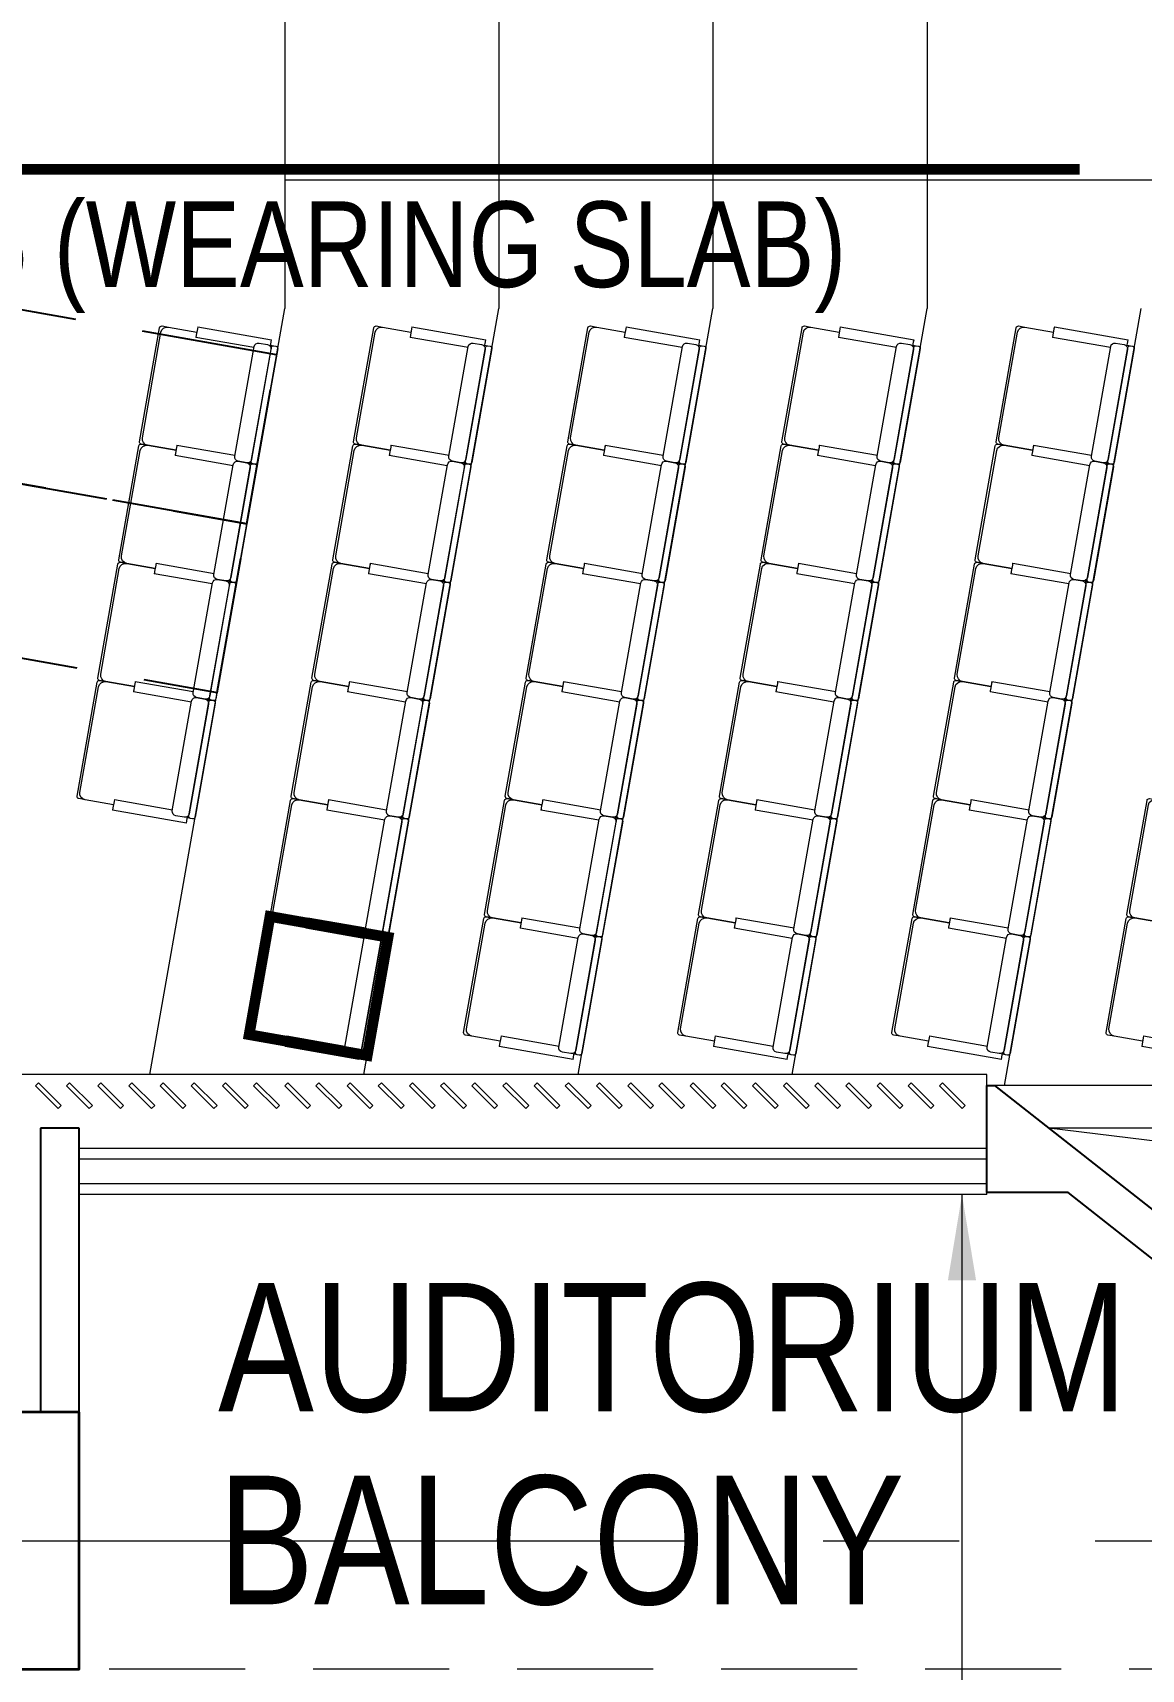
# Model space of a CAD drawing. Header units: millimetres. Extents: x 833576263 to 1668046980, y 817519639 to 1636103653.
# Drawn here: x 834005273 to 834010450, y 818059327 to 818066964 of the extents above; entities that cross this region are included whole.
import ezdxf
from ezdxf.enums import TextEntityAlignment as Align

# ---------------------------------------------------------------- set-up
doc = ezdxf.new("R2010")
doc.units = ezdxf.units.MM
doc.header["$LTSCALE"] = 100
doc.header["$MEASUREMENT"] = 0
for name, pattern in [('C_DWG1002P00L0LGGBP$0$HIDDEN2', [4.7625, 3.175, -1.5875]), ('R_LINE_SEC$0$CENTER', [50.8, 31.75, -6.35, 6.35, -6.35]), ('R_P_Grid$0$CENTER', [50.8, 31.75, -6.35, 6.35, -6.35]), ('R_P_LG$0$HIDDEN', [9.525, 6.35, -3.175])]:
    doc.linetypes.add(name, pattern=pattern)
doc.layers.get('Defpoints').update_dxf_attribs({"color": 170})
doc.layers.add('C_DWG1002P00L0LGGBP$0$C_UNDERLINE OR FSI', color=7, linetype='Continuous', true_color=0xf56e7d)
doc.layers.add('R_LINE_SEC$0$M-REFE', color=3, linetype='Continuous')
doc.layers.add('X-REF', color=7, linetype='Continuous')
for name, color, linetype, lineweight in [('R_P_Grid$0$RDA0251', 1, 'R_P_Grid$0$CENTER', 18), ('R_P_LG$0$RDA0321', 7, 'Continuous', 18), ('R_P_LG$0$RDA04011', 4, 'Continuous', 25), ('R_P_LG$0$RDA04031', 3, 'Continuous', 25), ('R_P_LG$0$RDA0624', 7, 'Continuous', 13), ('R_P_LG$0$RDA2141', 6, 'Continuous', 13), ('R_P_LG$0$RDA2202', 3, 'Continuous', 25), ('R_P_LG$0$RDA2301', 7, 'Continuous', 18), ('R_P_LG$0$RDA2302', 7, 'R_P_LG$0$HIDDEN', 18), ('R_P_LG$0$RDA2804S', 2, 'Continuous', 35), ('R_P_LG$0$RDA3351', 7, 'Continuous', 18), ('R_P_LG$0$RDA7202', 1, 'Continuous', 13)]:
    doc.layers.add(name, color=color, linetype=linetype, lineweight=lineweight)
doc.styles.add('R_P_LG$0$Arial', font='arial.ttf', dxfattribs={"width": 0.8})
doc.styles.add('R_P_LG$0$romans', font='arial.ttf', dxfattribs={"width": 0.8})
doc.dimstyles.new('R_P_LG$0$M_200LA', dxfattribs={"dimscale": 200, "dimtxt": 2.5, "dimasz": 2, "dimexe": 0.8, "dimexo": 0, "dimgap": 0.75, "dimtad": 1, "dimdec": 0, "dimrnd": 1, "dimzin": 12, "dimdsep": 46, "dimtxsty": 'R_P_LG$0$romans', "dimcen": 2, "dimdle": 1, "dimclrd": 7, "dimclre": 7, "dimclrt": 4, "dimaunit": 1, "dimadec": 3, "dimazin": 0, "dimtfac": 1, "dimtdec": 0, "dimtix": 1, "dimtmove": 2, "dimatfit": 3, "dimfxl": 1, "dimtolj": 1, "dimlwd": 18, "dimlwe": 18, "dimarcsym": 0})

# ---------------------------------------------------------------- blocks, each defined once
blk = doc.blocks.new('R_P_Grid')
at = {"layer": 'R_P_Grid$0$RDA0251'}
blk.add_line((833964515, 818059926.7), (834072885.2, 818059926.7), dxfattribs=at)
blk = doc.blocks.new('R_P_LG$0$P46A_FUNI_Lecture_seat - P46A_FUNI_Lecture_seat-V97-LG_F _5_000 Mpd_')
at = {"layer": 'R_P_LG$0$RDA7202'}
for p, q in [((-280, 270), (-280, 240)), ((-280, 240), (-280, 105)), ((270, 280), (-270, 280)), ((250, 270), (-250, 270)), ((280, 240), (280, 270)), ((280, 105), (280, 240)), ((-305, 105), (-305, -170)), ((-305, 105), (-303.7, 105)), ((-303.7, 105), (-302.1, 105)), ((-302.1, 105), (-300, 105)), ((-300, 105), (-295, 105)), ((-295, 105), (-265, 105)), ((-265, 105), (-262.4, 105)), ((-262.4, 105), (-260, 105)), ((-260, 105), (-257.9, 105)), ((-257.9, 105), (-255, 105)), ((-255, -170), (-255, 105)), ((255, 105), (255, -170)), ((255, 105), (257.9, 105)), ((257.9, 105), (260, 105)), ((260, 105), (262.4, 105)), ((262.4, 105), (265, 105)), ((265, 105), (295, 105)), ((295, 105), (297.6, 105)), ((297.6, 105), (300, 105)), ((300, 105), (302.1, 105)), ((302.1, 105), (303.7, 105)), ((303.7, 105), (305, 105)), ((305, -170), (305, 105)), ((-280, -190), (-280, -230)), ((260, -170), (-260, -170)), ((280, -230), (280, -190)), ((-273, -245), (-287, -245)), ((-280, -245), (-280, -260)), ((-280, -260), (-280, -270)), ((270, -250), (-270, -250)), ((-270, -280), (270, -280)), ((-260, -250), (260, -250)), ((287, -245), (273, -245)), ((280, -260), (280, -245)), ((280, -270), (280, -260))]:
    blk.add_line(p, q, dxfattribs=at)
for centre, start, end in [((-270, 270), 90, 180), ((270, 270), 0, 90), ((-270, -260), 90, 180), ((-270, -270), 180, 270), ((-270, -270), 180.00001, 270), ((270, -260), 0, 90), ((270, -270), 270, 0), ((270, -270), 285, 0)]:
    blk.add_arc(centre, 10, start, end, dxfattribs=at)
for centre, major_axis, start_param, end_param in [((-250, 240), (0, 30), 0, 1.570796), ((250, 240), (0, 30), 4.712389, 6.283185), ((-260, -190), (0, 20), 0, 1.570796), ((260, -190), (0, 20), 4.712389, 6.283185), ((-260, -230), (0, 20), 1.570796, 3.141593), ((-250, -240), (-2.5, 29.9), 1.655089, 1.953651), ((260, -230), (0, 20), 3.141593, 4.712389), ((250, -240), (6.6, 29.3), 4.490018, 4.766174)]:
    blk.add_ellipse(centre, major_axis=major_axis, ratio=1, start_param=start_param, end_param=end_param, dxfattribs=at)
blk = doc.blocks.new('R_P_LG$0$P46A_FUNI_Lecture_seat - P46A_FUNI_Lecture_seat-V98-LG_F _5_000 Mpd_')
at = {"layer": 'R_P_LG$0$RDA7202'}
for p, q in [((-280, 270), (-280, 240)), ((-280, 240), (-280, 105)), ((270, 280), (-270, 280)), ((250, 270), (-250, 270)), ((280, 240), (280, 270)), ((280, 105), (280, 240)), ((-305, 105), (-305, -170)), ((-305, 105), (-303.7, 105)), ((-303.7, 105), (-302.1, 105)), ((-302.1, 105), (-300, 105)), ((-300, 105), (-295, 105)), ((-295, 105), (-265, 105)), ((-265, 105), (-262.4, 105)), ((-262.4, 105), (-260, 105)), ((-260, 105), (-257.9, 105)), ((-257.9, 105), (-255, 105)), ((-255, -170), (-255, 105)), ((255, 105), (255, -170)), ((255, 105), (265, 105)), ((265, 105), (295, 105)), ((295, 105), (305, 105)), ((305, -245), (305, 105)), ((-280, -190), (-280, -230)), ((260, -170), (-260, -170)), ((280, -230), (280, -190)), ((-273, -245), (-287, -245)), ((-280, -245), (-280, -260)), ((-280, -260), (-280, -270)), ((270, -250), (-270, -250)), ((-270, -280), (270, -280)), ((-260, -250), (260, -250)), ((295, -245), (273, -245)), ((280, -260), (280, -245)), ((280, -270), (280, -260)), ((305, -245), (295, -245))]:
    blk.add_line(p, q, dxfattribs=at)
for centre, start, end in [((-270, 270), 90, 180), ((270, 270), 0, 90), ((-270, -260), 90, 180), ((-270, -270), 180, 270), ((-270, -270), 180.00001, 270), ((270, -260), 0, 90), ((270, -270), 270, 0), ((270, -270), 285, 0)]:
    blk.add_arc(centre, 10, start, end, dxfattribs=at)
for centre, major_axis, start_param, end_param in [((-250, 240), (0, 30), 0, 1.570796), ((250, 240), (0, 30), 4.712389, 6.283185), ((-260, -190), (0, 20), 0, 1.570796), ((260, -190), (0, 20), 4.712389, 6.283185), ((-260, -230), (0, 20), 1.570796, 3.141593), ((-250, -240), (-2.5, 29.9), 1.655089, 1.953651), ((260, -230), (0, 20), 3.141593, 4.712389), ((250, -240), (6.6, 29.3), 4.490018, 4.766174)]:
    blk.add_ellipse(centre, major_axis=major_axis, ratio=1, start_param=start_param, end_param=end_param, dxfattribs=at)
blk = doc.blocks.new('R_P_LG$0$P46A_FUNI_Lecture_seat - P46A_FUNI_Lecture_seat-3327715-LG_F _5_000 Mpd_')
at = {"layer": 'R_P_LG$0$RDA7202'}
for p, q in [((-280, 270), (-280, 240)), ((-280, 240), (-280, 105)), ((270, 280), (-270, 280)), ((250, 270), (-250, 270)), ((280, 240), (280, 270)), ((280, 105), (280, 240)), ((-305, 105), (-305, -245)), ((-305, 105), (-295, 105)), ((-295, 105), (-265, 105)), ((-265, 105), (-255, 105)), ((-255, -170), (-255, 105)), ((255, 105), (255, -170)), ((255, 105), (257.9, 105)), ((257.9, 105), (260, 105)), ((260, 105), (262.4, 105)), ((262.4, 105), (265, 105)), ((265, 105), (295, 105)), ((295, 105), (297.6, 105)), ((297.6, 105), (300, 105)), ((300, 105), (302.1, 105)), ((302.1, 105), (303.7, 105)), ((303.7, 105), (305, 105)), ((305, -170), (305, 105)), ((-280, -190), (-280, -230)), ((260, -170), (-260, -170)), ((280, -230), (280, -190)), ((-295, -245), (-305, -245)), ((-273, -245), (-295, -245)), ((-280, -245), (-280, -260)), ((-280, -260), (-280, -270)), ((270, -250), (-270, -250)), ((-270, -280), (270, -280)), ((-260, -250), (260, -250)), ((287, -245), (273, -245)), ((280, -260), (280, -245)), ((280, -270), (280, -260))]:
    blk.add_line(p, q, dxfattribs=at)
for centre, radius, start, end in [((-270, 270), 10, 90, 180), ((270, 270), 10, 0, 90), ((-270, -260), 10, 90, 180), ((-270, -270), 10, 180, 270), ((-270, -270), 10, 180, 270), ((-250, -240), 30, 189.65926, 206.76557), ((270, -260), 10, 0, 90), ((270, -270), 10, 270, 0), ((270, -270), 10, 285, 0)]:
    blk.add_arc(centre, radius, start, end, dxfattribs=at)
for centre, major_axis, start_param, end_param in [((-250, 240), (0, 30), 0, 1.570796), ((250, 240), (0, 30), 4.712389, 6.283185), ((-260, -190), (0, 20), 0, 1.570796), ((260, -190), (0, 20), 4.712389, 6.283185), ((-260, -230), (0, 20), 1.570796, 3.141593), ((260, -230), (0, 20), 3.141593, 4.712389), ((250, -240), (6.6, 29.3), 4.490018, 4.766174)]:
    blk.add_ellipse(centre, major_axis=major_axis, ratio=1, start_param=start_param, end_param=end_param, dxfattribs=at)
blk = doc.blocks.new('R_P_LG$0$P46A_FUNI_Lecture_seat - P46A_FUNI_Lecture_seat-V92-LG_F _5_000 Mpd_')
at = {"layer": 'R_P_LG$0$RDA7202'}
for p, q in [((-280, 270), (-280, 240)), ((-280, 240), (-280, 105)), ((270, 280), (-270, 280)), ((250, 270), (-250, 270)), ((280, 240), (280, 270)), ((280, 105), (280, 240)), ((-305, 105), (-305, -245)), ((-305, 105), (-295, 105)), ((-295, 105), (-265, 105)), ((-265, 105), (-255, 105)), ((-255, -170), (-255, 105)), ((255, 105), (255, -170)), ((255, 105), (257.9, 105)), ((257.9, 105), (260, 105)), ((260, 105), (262.4, 105)), ((262.4, 105), (265, 105)), ((265, 105), (295, 105)), ((295, 105), (297.6, 105)), ((297.6, 105), (302.1, 105)), ((302.1, 105), (303.7, 105)), ((303.7, 105), (305, 105)), ((305, -170), (305, 105)), ((-280, -190), (-280, -230)), ((260, -170), (-260, -170)), ((280, -230), (280, -190)), ((-295, -245), (-305, -245)), ((-273, -245), (-295, -245)), ((-280, -245), (-280, -260)), ((-280, -260), (-280, -270)), ((270, -250), (-270, -250)), ((-270, -280), (270, -280)), ((-260, -250), (260, -250)), ((287, -245), (273, -245)), ((280, -260), (280, -245)), ((280, -270), (280, -260))]:
    blk.add_line(p, q, dxfattribs=at)
for centre, radius, start, end in [((-270, 270), 10, 90, 180), ((270, 270), 10, 0, 90), ((-270, -260), 10, 90, 180), ((-270, -270), 10, 180, 270), ((-270, -270), 10, 180, 270), ((-250, -240), 30, 189.65926, 206.76557), ((270, -260), 10, 0, 90), ((270, -270), 10, 270, 0), ((270, -270), 10, 285, 0)]:
    blk.add_arc(centre, radius, start, end, dxfattribs=at)
for centre, major_axis, start_param, end_param in [((-250, 240), (0, 30), 0, 1.570796), ((250, 240), (0, 30), 4.712389, 6.283185), ((-260, -190), (0, 20), 0, 1.570796), ((260, -190), (0, 20), 4.712389, 6.283185), ((-260, -230), (0, 20), 1.570796, 3.141593), ((260, -230), (0, 20), 3.141593, 4.712389), ((250, -240), (6.6, 29.3), 4.490018, 4.766174)]:
    blk.add_ellipse(centre, major_axis=major_axis, ratio=1, start_param=start_param, end_param=end_param, dxfattribs=at)
blk = doc.blocks.new('R_P_LG$0$P46A_FUNI_Lecture_seat - P46A_FUNI_Lecture_seat-V101-LG_F _5_000 Mpd_')
at = {"layer": 'R_P_LG$0$RDA7202'}
for p, q in [((-280, 270), (-280, 240)), ((-280, 240), (-280, 105)), ((270, 280), (-270, 280)), ((250, 270), (-250, 270)), ((280, 240), (280, 270)), ((280, 105), (280, 240)), ((-305, 105), (-305, -170)), ((-305, 105), (-302.1, 105)), ((-302.1, 105), (-300, 105)), ((-300, 105), (-297.6, 105)), ((-297.6, 105), (-295, 105)), ((-295, 105), (-265, 105)), ((-265, 105), (-262.4, 105)), ((-262.4, 105), (-260, 105)), ((-260, 105), (-257.9, 105)), ((-257.9, 105), (-255, 105)), ((-255, -170), (-255, 105)), ((255, 105), (255, -170)), ((255, 105), (257.9, 105)), ((257.9, 105), (260, 105)), ((260, 105), (262.4, 105)), ((262.4, 105), (265, 105)), ((265, 105), (295, 105)), ((295, 105), (297.6, 105)), ((297.6, 105), (302.1, 105)), ((302.1, 105), (303.7, 105)), ((303.7, 105), (305, 105)), ((305, -170), (305, 105)), ((-280, -190), (-280, -230)), ((260, -170), (-260, -170)), ((280, -230), (280, -190)), ((-273, -245), (-287, -245)), ((-280, -245), (-280, -260)), ((-280, -260), (-280, -270)), ((270, -250), (-270, -250)), ((-270, -280), (270, -280)), ((-260, -250), (260, -250)), ((287, -245), (273, -245)), ((280, -260), (280, -245)), ((280, -270), (280, -260))]:
    blk.add_line(p, q, dxfattribs=at)
for centre, start, end in [((-270, 270), 90, 180), ((270, 270), 0, 90), ((-270, -260), 90, 180), ((-270, -270), 180, 270), ((-270, -270), 180.00001, 270), ((270, -260), 0, 90), ((270, -270), 270, 0), ((270, -270), 285, 0)]:
    blk.add_arc(centre, 10, start, end, dxfattribs=at)
for centre, major_axis, start_param, end_param in [((-250, 240), (0, 30), 0, 1.570796), ((250, 240), (0, 30), 4.712389, 6.283185), ((-260, -190), (0, 20), 0, 1.570796), ((260, -190), (0, 20), 4.712389, 6.283185), ((-260, -230), (0, 20), 1.570796, 3.141593), ((-250, -240), (-2.5, 29.9), 1.655089, 1.953651), ((260, -230), (0, 20), 3.141593, 4.712389), ((250, -240), (6.6, 29.3), 4.490018, 4.766174)]:
    blk.add_ellipse(centre, major_axis=major_axis, ratio=1, start_param=start_param, end_param=end_param, dxfattribs=at)
blk = doc.blocks.new('R_P_LG$0$P46A_FUNI_Lecture_seat - P46A_FUNI_Lecture_seat-V37-LG_F _5_000 Mpd_')
at = {"layer": 'R_P_LG$0$RDA7202'}
for p, q in [((-280, 270), (-280, 240)), ((-280, 240), (-280, 105)), ((270, 280), (-270, 280)), ((250, 270), (-250, 270)), ((280, 240), (280, 270)), ((280, 105), (280, 240)), ((-305, 105), (-305, -170)), ((-305, 105), (-302.1, 105)), ((-302.1, 105), (-300, 105)), ((-300, 105), (-297.6, 105)), ((-297.6, 105), (-295, 105)), ((-295, 105), (-265, 105)), ((-265, 105), (-262.4, 105)), ((-262.4, 105), (-260, 105)), ((-260, 105), (-257.9, 105)), ((-257.9, 105), (-255, 105)), ((-255, -170), (-255, 105)), ((255, 105), (255, -170)), ((255, 105), (265, 105)), ((265, 105), (295, 105)), ((295, 105), (305, 105)), ((305, -245), (305, 105)), ((-280, -190), (-280, -230)), ((260, -170), (-260, -170)), ((280, -230), (280, -190)), ((-273, -245), (-287, -245)), ((-280, -245), (-280, -260)), ((-280, -260), (-280, -270)), ((270, -250), (-270, -250)), ((-270, -280), (270, -280)), ((-260, -250), (260, -250)), ((295, -245), (273, -245)), ((280, -260), (280, -245)), ((280, -270), (280, -260)), ((305, -245), (295, -245))]:
    blk.add_line(p, q, dxfattribs=at)
for centre, start, end in [((-270, 270), 90, 180), ((270, 270), 0, 90), ((-270, -260), 90, 180), ((-270, -270), 180, 270), ((-270, -270), 180.00001, 270), ((270, -260), 0, 90), ((270, -270), 270, 0), ((270, -270), 285, 0)]:
    blk.add_arc(centre, 10, start, end, dxfattribs=at)
for centre, major_axis, start_param, end_param in [((-250, 240), (0, 30), 0, 1.570796), ((250, 240), (0, 30), 4.712389, 6.283185), ((-260, -190), (0, 20), 0, 1.570796), ((260, -190), (0, 20), 4.712389, 6.283185), ((-260, -230), (0, 20), 1.570796, 3.141593), ((-250, -240), (-2.5, 29.9), 1.655089, 1.953651), ((260, -230), (0, 20), 3.141593, 4.712389), ((250, -240), (6.6, 29.3), 4.490018, 4.766174)]:
    blk.add_ellipse(centre, major_axis=major_axis, ratio=1, start_param=start_param, end_param=end_param, dxfattribs=at)
blk = doc.blocks.new('R_P_LG$0$LMark-SFL-1')
for p, q in [((0, 1.28), (0, -1.28)), ((-1.28, 0), (1.28, 0))]:
    blk.add_line(p, q)
blk.add_circle((0, 0), 0.75)
at = {"color": 7, "style": 'R_P_LG$0$romans', "width": 0.8}
blk.add_attdef('SFL', (1.03, 1.03), '', height=2, dxfattribs=at)
blk = doc.blocks.new('R_P_LG$0$P46A_FUNI_Lecture_seat - P46A_FUNI_Lecture_seat-V99-LG_F _5_000 Mpd_')
at = {"layer": 'R_P_LG$0$RDA7202'}
for p, q in [((-280, 270), (-280, 240)), ((-280, 240), (-280, 105)), ((270, 280), (-270, 280)), ((250, 270), (-250, 270)), ((280, 240), (280, 270)), ((280, 105), (280, 240)), ((-305, 105), (-305, -170)), ((-305, 105), (-303.7, 105)), ((-303.7, 105), (-302.1, 105)), ((-302.1, 105), (-300, 105)), ((-300, 105), (-295, 105)), ((-295, 105), (-265, 105)), ((-265, 105), (-262.4, 105)), ((-262.4, 105), (-260, 105)), ((-260, 105), (-257.9, 105)), ((-257.9, 105), (-255, 105)), ((-255, -170), (-255, 105)), ((255, 105), (255, -170)), ((255, 105), (257.9, 105)), ((257.9, 105), (260, 105)), ((260, 105), (262.4, 105)), ((262.4, 105), (265, 105)), ((265, 105), (295, 105)), ((295, 105), (297.6, 105)), ((297.6, 105), (300, 105)), ((300, 105), (302.1, 105)), ((302.1, 105), (303.7, 105)), ((303.7, 105), (305, 105)), ((305, -170), (305, 105)), ((-280, -190), (-280, -230)), ((260, -170), (-260, -170)), ((280, -230), (280, -190)), ((-273, -245), (-287, -245)), ((-280, -245), (-280, -260)), ((-280, -260), (-280, -270)), ((270, -250), (-270, -250)), ((-270, -280), (270, -280)), ((-260, -250), (260, -250)), ((287, -245), (273, -245)), ((280, -259), (280, -245)), ((280, -270), (280, -260))]:
    blk.add_line(p, q, dxfattribs=at)
for centre, start, end in [((-270, 270), 90, 180), ((270, 270), 0, 90), ((-270, -260), 90, 180), ((-270, -270), 180, 270), ((-270, -270), 180.00001, 270), ((270, -260), 0, 90), ((270, -270), 270, 0), ((270, -270), 285, 0)]:
    blk.add_arc(centre, 10, start, end, dxfattribs=at)
for centre, major_axis, start_param, end_param in [((-250, 240), (0, 30), 0, 1.570796), ((250, 240), (0, 30), 4.712389, 6.283185), ((-260, -190), (0, 20), 0, 1.570796), ((260, -190), (0, 20), 4.712389, 6.283185), ((-260, -230), (0, 20), 1.570796, 3.141593), ((-250, -240), (-2.5, 29.9), 1.655089, 1.953651), ((260, -230), (0, 20), 3.141593, 4.712389), ((250, -240), (6.6, 29.3), 4.490018, 4.766174)]:
    blk.add_ellipse(centre, major_axis=major_axis, ratio=1, start_param=start_param, end_param=end_param, dxfattribs=at)
blk = doc.blocks.new('R_P_LG$0$P46A_FUNI_Lecture_seat - P46A_FUNI_Lecture_seat-V100-LG_F _5_000 Mpd_')
at = {"layer": 'R_P_LG$0$RDA7202'}
for p, q in [((-280, 270), (-280, 240)), ((-280, 240), (-280, 105)), ((270, 280), (-270, 280)), ((250, 270), (-250, 270)), ((280, 240), (280, 270)), ((280, 105), (280, 240)), ((-305, 105), (-305, -170)), ((-305, 105), (-303.7, 105)), ((-303.7, 105), (-302.1, 105)), ((-302.1, 105), (-300, 105)), ((-300, 105), (-295, 105)), ((-295, 105), (-265, 105)), ((-265, 105), (-262.4, 105)), ((-262.4, 105), (-260, 105)), ((-260, 105), (-257.9, 105)), ((-257.9, 105), (-255, 105)), ((-255, -170), (-255, 105)), ((255, 105), (255, -170)), ((255, 105), (265, 105)), ((265, 105), (295, 105)), ((295, 105), (305, 105)), ((305, -245), (305, 105)), ((-280, -190), (-280, -230)), ((260, -170), (-260, -170)), ((280, -230), (280, -190)), ((-273, -245), (-287, -245)), ((-280, -245), (-280, -259)), ((-280, -260), (-280, -270)), ((270, -250), (-270, -250)), ((-270, -280), (270, -280)), ((-260, -250), (260, -250)), ((295, -245), (273, -245)), ((280, -260), (280, -245)), ((280, -270), (280, -260)), ((305, -245), (295, -245))]:
    blk.add_line(p, q, dxfattribs=at)
for centre, start, end in [((-270, 270), 90, 180), ((270, 270), 0, 90), ((-270, -260), 90, 180), ((-270, -270), 180, 270), ((-270, -270), 180.00001, 270), ((270, -260), 0, 90), ((270, -270), 270, 0), ((270, -270), 285, 0)]:
    blk.add_arc(centre, 10, start, end, dxfattribs=at)
for centre, major_axis, start_param, end_param in [((-250, 240), (0, 30), 0, 1.570796), ((250, 240), (0, 30), 4.712389, 6.283185), ((-260, -190), (0, 20), 0, 1.570796), ((260, -190), (0, 20), 4.712389, 6.283185), ((-260, -230), (0, 20), 1.570796, 3.141593), ((-250, -240), (-2.5, 29.9), 1.655089, 1.953651), ((260, -230), (0, 20), 3.141593, 4.712389), ((250, -240), (6.6, 29.3), 4.490018, 4.766174)]:
    blk.add_ellipse(centre, major_axis=major_axis, ratio=1, start_param=start_param, end_param=end_param, dxfattribs=at)
blk = doc.blocks.new('R_LINE_SEC')
at = {"layer": 'R_LINE_SEC$0$M-REFE', "linetype": 'R_LINE_SEC$0$CENTER', "const_width": 50}
blk.add_lwpolyline([(834010161.9, 818066326.7), (833996680.3, 818066326.7)], dxfattribs=at)
blk = doc.blocks.new('C_DWG1002P00L0LGGBP')
at = {"layer": 'C_DWG1002P00L0LGGBP$0$C_UNDERLINE OR FSI', "linetype": 'C_DWG1002P00L0LGGBP$0$HIDDEN2', "const_width": 50}
blk.add_lwpolyline([(834006283.9, 818062288.5), (834006835.4, 818062191.3), (834006932.7, 818062742.8), (834006381.2, 818062840)], close=True, dxfattribs=at)
blk = doc.blocks.new('R_P_LG')
at = {"layer": 'R_P_LG$0$RDA0624', "lineweight": 18}
h = blk.add_hatch(dxfattribs=at)
h.set_pattern_fill('DOTS', color=4, scale=90, angle=45, style=0)
h.set_pattern_definition([(45, (0, 0), (-50.513940681, 151.541822043), [0, -142.875])])
edge = h.paths.add_edge_path()
edge.add_arc((834065390, 818020126.7), 13000, 75, 90)
edge.add_line((834065390, 818033126.7), (833989233.5977, 818033126.7))
edge.add_arc((833989233.5977, 818040126.7), 7000, 227.47847394, 269.99999999, ccw=False)
edge.add_line((833984502.5276, 818034967.5358), (833978583.9299, 818040395.0234))
edge.add_arc((833983315, 818045554.1877), 7000, 180, 227.47847394, ccw=False)
edge.add_line((833976315, 818045554.1877), (833976315, 818098726.7))
edge.add_arc((833983314.9761, 818098726.7099), 6999.9761, 115.841715, 180.00008101, ccw=False)
edge.add_line((833980263.7812, 818105026.7), (834002230.1033, 818105026.7))
edge.add_line((834002230.1033, 818105026.7), (834002230.4132, 818116699.7))
edge.add_line((834002230.4132, 818116699.7), (833958315, 818116699.7))
edge.add_line((833958315, 818116699.7), (833958315, 818110699.7))
edge.add_line((833958315, 818110699.7), (833963315, 818110699.7))
edge.add_arc((833963315, 818103699.7), 7000, 0, 90, ccw=False)
edge.add_line((833970315, 818103699.7), (833970315, 818045554.1877))
edge.add_arc((833983315, 818045554.1877), 13000, 180, 227.47847393)
edge.add_line((833974528.727, 818035972.8826), (833980447.3247, 818030545.395))
edge.add_arc((833989233.5977, 818040126.7), 13000, 227.47847393, 270)
edge.add_line((833989233.5977, 818027126.7), (834065245.1822, 818027126.7))
edge.add_arc((834065245.1822, 818019026.7), 8100, 75, 90, ccw=False)
edge.add_line((834067341.6165, 818026850.6992), (834090782.7579, 818020569.6643))
edge.add_arc((834094147.4055, 818033126.7), 13000, 255, 270)
edge.add_line((834094147.4055, 818020126.7), (834118759.2741, 818020126.7))
edge.add_arc((834118759.2741, 818033126.7), 13000, 270, 282.26165437)
edge.add_line((834121520.1679, 818020423.257), (834124956.9903, 818021170.1963))
edge.add_arc((834126677.2395, 818013254.9741), 8100, 20.44433993, 102.26165437, ccw=False)
edge.add_arc((834190761.1764, 818035930.696), 59878.7776, 183.670517332, 199.356395537, ccw=False)
edge.add_line((834131005.2286, 818032097.3284), (834127870.7181, 818029996.4247))
edge.add_line((834127870.7181, 818029996.4247), (834126362.9837, 818029715.8154))
edge.add_arc((834117071.8823, 818047426.7), 20000, 270, 297.68143099, ccw=False)
edge.add_line((834117071.8823, 818027426.7), (834089164.0869, 818027426.7))
edge.add_arc((834089164.0869, 818033426.7), 6000, 255.00000001, 270, ccw=False)
edge.add_line((834087611.1726, 818027631.1451), (834068754.6476, 818032683.7357))
at = {"layer": 'Defpoints', "color": 5, "linetype": 'R_P_LG$0$HIDDEN'}
for points in [[(834004992.7717, 818064898.7491), (834006273.0218, 818064673.0065), (834006411.9403, 818065460.8527), (834005131.6902, 818065686.5953)], [(834004853.8532, 818064110.9029), (834006134.1032, 818063885.1603), (834006273.0218, 818064673.0065), (834004992.7717, 818064898.7491)]]:
    blk.add_lwpolyline(points, close=True, dxfattribs=at)
at = {"layer": 'R_P_LG$0$RDA2141'}
for p, q in [((834009727.9918, 818061756.7), (834005490, 818061756.7)), ((834009727.9918, 818061706.7), (834005490, 818061706.7)), ((834009727.9918, 818061591.7), (834005490, 818061591.7)), ((834009727.9918, 818061541.7), (834005490, 818061541.7)), ((834009727.9918, 818061541.7), (834009727.9918, 818061591.7))]:
    blk.add_line(p, q, dxfattribs=at)
for points in [[(834005391.9775, 818061943.1124), (834005285.9114, 818062049.1784), (834005300.0536, 818062063.3206), (834005406.1196, 818061957.2546)], [(834005537.5373, 818061943.1124), (834005431.4712, 818062049.1784), (834005445.6134, 818062063.3206), (834005551.6794, 818061957.2546)], [(834005683.0971, 818061943.1124), (834005577.031, 818062049.1784), (834005591.1732, 818062063.3206), (834005697.2392, 818061957.2546)], [(834005828.6568, 818061943.1124), (834005722.5908, 818062049.1784), (834005736.733, 818062063.3206), (834005842.799, 818061957.2546)], [(834005974.2166, 818061943.1124), (834005868.1506, 818062049.1784), (834005882.2928, 818062063.3206), (834005988.3588, 818061957.2546)], [(834006119.7764, 818061943.1124), (834006013.7104, 818062049.1784), (834006027.8526, 818062063.3206), (834006133.9186, 818061957.2546)], [(834006265.3362, 818061943.1124), (834006159.2702, 818062049.1784), (834006173.4124, 818062063.3206), (834006279.4784, 818061957.2546)], [(834006410.896, 818061943.1124), (834006304.83, 818062049.1784), (834006318.9722, 818062063.3206), (834006425.0382, 818061957.2546)], [(834006556.4558, 818061943.1124), (834006450.3898, 818062049.1784), (834006464.5319, 818062063.3206), (834006570.598, 818061957.2546)], [(834006702.0156, 818061943.1124), (834006595.9496, 818062049.1784), (834006610.0917, 818062063.3206), (834006716.1578, 818061957.2546)], [(834006847.5754, 818061943.1124), (834006741.5094, 818062049.1784), (834006755.6515, 818062063.3206), (834006861.7176, 818061957.2546)], [(834006993.1352, 818061943.1124), (834006887.0692, 818062049.1784), (834006901.2113, 818062063.3206), (834007007.2774, 818061957.2546)], [(834007138.695, 818061943.1124), (834007032.629, 818062049.1784), (834007046.7711, 818062063.3206), (834007152.8371, 818061957.2546)], [(834007284.2548, 818061943.1124), (834007178.1888, 818062049.1784), (834007192.3309, 818062063.3206), (834007298.3969, 818061957.2546)], [(834007429.8146, 818061943.1124), (834007323.7486, 818062049.1784), (834007337.8907, 818062063.3206), (834007443.9567, 818061957.2546)], [(834007575.3744, 818061943.1124), (834007469.3084, 818062049.1784), (834007483.4505, 818062063.3206), (834007589.5165, 818061957.2546)], [(834007720.9342, 818061943.1124), (834007614.8682, 818062049.1784), (834007629.0103, 818062063.3206), (834007735.0763, 818061957.2546)], [(834007866.494, 818061943.1124), (834007760.428, 818062049.1784), (834007774.5701, 818062063.3206), (834007880.6361, 818061957.2546)], [(834008012.0538, 818061943.1124), (834007905.9878, 818062049.1784), (834007920.1299, 818062063.3206), (834008026.1959, 818061957.2546)], [(834008157.6136, 818061943.1124), (834008051.5476, 818062049.1784), (834008065.6897, 818062063.3206), (834008171.7557, 818061957.2546)], [(834008303.1734, 818061943.1124), (834008197.1074, 818062049.1784), (834008211.2495, 818062063.3206), (834008317.3155, 818061957.2546)], [(834008448.7332, 818061943.1124), (834008342.6672, 818062049.1784), (834008356.8093, 818062063.3206), (834008462.8753, 818061957.2546)], [(834008594.293, 818061943.1124), (834008488.227, 818062049.1784), (834008502.3691, 818062063.3206), (834008608.4351, 818061957.2546)], [(834008739.8528, 818061943.1124), (834008633.7868, 818062049.1784), (834008647.9289, 818062063.3206), (834008753.9949, 818061957.2546)], [(834008885.4126, 818061943.1124), (834008779.3466, 818062049.1784), (834008793.4887, 818062063.3206), (834008899.5547, 818061957.2546)], [(834009030.9724, 818061943.1124), (834008924.9063, 818062049.1784), (834008939.0485, 818062063.3206), (834009045.1145, 818061957.2546)], [(834009176.5322, 818061943.1124), (834009070.4661, 818062049.1784), (834009084.6083, 818062063.3206), (834009190.6743, 818061957.2546)], [(834009322.092, 818061943.1124), (834009216.0259, 818062049.1784), (834009230.1681, 818062063.3206), (834009336.2341, 818061957.2546)], [(834009467.6518, 818061943.1124), (834009361.5857, 818062049.1784), (834009375.7279, 818062063.3206), (834009481.7939, 818061957.2546)], [(834009613.2116, 818061943.1124), (834009507.1455, 818062049.1784), (834009521.2877, 818062063.3206), (834009627.3537, 818061957.2546)]]:
    blk.add_lwpolyline(points, close=True, dxfattribs=at)
at = {"layer": 'R_P_LG$0$RDA2202'}
for p, q in [((834009727.9918, 818062051.7), (834009765, 818062051.7)), ((834009727.9918, 818061551.7), (834009727.9918, 818062051.7)), ((834009765, 818062051.7), (834011700.5067, 818060526.7)), ((834005490, 818061851.7), (834005310, 818061851.7)), ((834005310, 818061851.7), (834005310, 818060526.7)), ((834005490, 818060526.7), (834005490, 818061851.7)), ((834010108.7472, 818061551.7), (834009727.9918, 818061551.7)), ((834011638.1148, 818060346.7), (834010108.7472, 818061551.7))]:
    blk.add_line(p, q, dxfattribs=at)
at = {"layer": 'R_P_LG$0$RDA2301'}
for p, q in [((834006450, 818075626.7), (834006450, 818065676.7)), ((834007450, 818075626.7), (834007450, 818065676.7)), ((834008450, 818075626.7), (834008450, 818065676.7)), ((834009450, 818075626.7), (834009450, 818065676.7)), ((834021450, 818066276.7), (834006450, 818066276.7)), ((834005819.6311, 818062101.7003), (834006450, 818065676.7)), ((834006819.6311, 818062101.7003), (834007450, 818065676.7)), ((834007819.6311, 818062101.7003), (834008450, 818065676.7)), ((834008819.6311, 818062101.7003), (834009450, 818065676.7)), ((834009810.8147, 818062051.7), (834010450, 818065676.7)), ((834009727.9918, 818062101.7003), (834004956.2687, 818062101.7003)), ((834009727.9918, 818062051.7), (834009727.9918, 818062101.7003)), ((834011878, 818062051.7), (834009765, 818062051.7)), ((834011878, 818061851.7), (834010018.8369, 818061851.7))]:
    blk.add_line(p, q, dxfattribs=at)
at = {"layer": 'R_P_LG$0$RDA2302'}
blk.add_line((834012932.6832, 818059326.7), (834005490, 818059326.7), dxfattribs=at)
at = {"layer": 'R_P_LG$0$RDA2804S'}
blk.add_lwpolyline([(834005490, 818060526.7), (834004290, 818060526.7), (834004290, 818059326.7), (834005490, 818059326.7)], close=True, dxfattribs=at)
at = {"layer": 'R_P_LG$0$RDA3351'}
blk.add_line((834020970, 818060526.7), (834010018.8369, 818061851.7), dxfattribs=at)
at = {"layer": 'R_P_LG$0$RDA0321'}
ref = blk.add_blockref('R_P_LG$0$LMark-SFL-1', (834003773, 818065927.6112, 0), dxfattribs=dict(at, xscale=200, yscale=200, zscale=200))
ref.add_attrib('SFL', '0.875 (WEARING SLAB)', dxfattribs={"layer": '0', "color": 7, "height": 400, "style": 'R_P_LG$0$romans', "width": 0.8}).set_placement((834006600.8401, 818065927.6112), align=Align.MIDDLE)
at = {"layer": 'R_P_LG$0$RDA7202', "rotation": 80.00000001246559}
for name, p, xscale in [('R_P_LG$0$P46A_FUNI_Lecture_seat - P46A_FUNI_Lecture_seat-V92-LG_F _5_000 Mpd_', (834006094.5186, 818065273.1205), -0.9999999999999987), ('R_P_LG$0$P46A_FUNI_Lecture_seat - P46A_FUNI_Lecture_seat-3327715-LG_F _5_000 Mpd_', (834007094.5186, 818065273.1205), -0.9999999999999987), ('R_P_LG$0$P46A_FUNI_Lecture_seat - P46A_FUNI_Lecture_seat-3327715-LG_F _5_000 Mpd_', (834008094.5186, 818065273.1205), -0.9999999999999987), ('R_P_LG$0$P46A_FUNI_Lecture_seat - P46A_FUNI_Lecture_seat-3327715-LG_F _5_000 Mpd_', (834009094.5186, 818065273.1205), -0.9999999999999987), ('R_P_LG$0$P46A_FUNI_Lecture_seat - P46A_FUNI_Lecture_seat-3327715-LG_F _5_000 Mpd_', (834010094.5186, 818065273.1205), -0.9999999999999987), ('R_P_LG$0$P46A_FUNI_Lecture_seat - P46A_FUNI_Lecture_seat-V101-LG_F _5_000 Mpd_', (834005997.2756, 818064721.6281), -0.9999999999999987), ('R_P_LG$0$P46A_FUNI_Lecture_seat - P46A_FUNI_Lecture_seat-V97-LG_F _5_000 Mpd_', (834006997.2756, 818064721.6281), -0.9999999999999987), ('R_P_LG$0$P46A_FUNI_Lecture_seat - P46A_FUNI_Lecture_seat-V97-LG_F _5_000 Mpd_', (834007997.2756, 818064721.6281), -0.9999999999999987), ('R_P_LG$0$P46A_FUNI_Lecture_seat - P46A_FUNI_Lecture_seat-V97-LG_F _5_000 Mpd_', (834008997.2756, 818064721.6281), -0.9999999999999987), ('R_P_LG$0$P46A_FUNI_Lecture_seat - P46A_FUNI_Lecture_seat-V97-LG_F _5_000 Mpd_', (834009997.2756, 818064721.6281), -0.9999999999999987), ('R_P_LG$0$P46A_FUNI_Lecture_seat - P46A_FUNI_Lecture_seat-V101-LG_F _5_000 Mpd_', (834005900.0326, 818064170.1358), -0.9999999999999987), ('R_P_LG$0$P46A_FUNI_Lecture_seat - P46A_FUNI_Lecture_seat-V97-LG_F _5_000 Mpd_', (834006900.0326, 818064170.1358), -0.9999999999999987), ('R_P_LG$0$P46A_FUNI_Lecture_seat - P46A_FUNI_Lecture_seat-V97-LG_F _5_000 Mpd_', (834007900.0326, 818064170.1358), -0.9999999999999987), ('R_P_LG$0$P46A_FUNI_Lecture_seat - P46A_FUNI_Lecture_seat-V97-LG_F _5_000 Mpd_', (834008900.0326, 818064170.1358), -0.9999999999999987), ('R_P_LG$0$P46A_FUNI_Lecture_seat - P46A_FUNI_Lecture_seat-V97-LG_F _5_000 Mpd_', (834009900.0326, 818064170.1358), -0.9999999999999987), ('R_P_LG$0$P46A_FUNI_Lecture_seat - P46A_FUNI_Lecture_seat-V37-LG_F _5_000 Mpd_', (834005802.7896, 818063618.6434), -0.9999999999999987), ('R_P_LG$0$P46A_FUNI_Lecture_seat - P46A_FUNI_Lecture_seat-V97-LG_F _5_000 Mpd_', (834006802.7896, 818063618.6434), -0.9999999999999998), ('R_P_LG$0$P46A_FUNI_Lecture_seat - P46A_FUNI_Lecture_seat-V97-LG_F _5_000 Mpd_', (834007802.7896, 818063618.6434), -0.9999999999999987), ('R_P_LG$0$P46A_FUNI_Lecture_seat - P46A_FUNI_Lecture_seat-V97-LG_F _5_000 Mpd_', (834008802.7896, 818063618.6434), -0.9999999999999987), ('R_P_LG$0$P46A_FUNI_Lecture_seat - P46A_FUNI_Lecture_seat-V97-LG_F _5_000 Mpd_', (834009802.7896, 818063618.6434), -0.9999999999999987), ('R_P_LG$0$P46A_FUNI_Lecture_seat - P46A_FUNI_Lecture_seat-V99-LG_F _5_000 Mpd_', (834006705.5467, 818063067.1511), -0.9999999999999998), ('R_P_LG$0$P46A_FUNI_Lecture_seat - P46A_FUNI_Lecture_seat-V97-LG_F _5_000 Mpd_', (834007705.5467, 818063067.1511), -0.9999999999999987), ('R_P_LG$0$P46A_FUNI_Lecture_seat - P46A_FUNI_Lecture_seat-V97-LG_F _5_000 Mpd_', (834008705.5467, 818063067.1511), -0.9999999999999987), ('R_P_LG$0$P46A_FUNI_Lecture_seat - P46A_FUNI_Lecture_seat-V97-LG_F _5_000 Mpd_', (834009705.5467, 818063067.1511), -0.9999999999999987), ('R_P_LG$0$P46A_FUNI_Lecture_seat - P46A_FUNI_Lecture_seat-V97-LG_F _5_000 Mpd_', (834010705.5467, 818063067.1511), -0.9999999999999987), ('R_P_LG$0$P46A_FUNI_Lecture_seat - P46A_FUNI_Lecture_seat-V100-LG_F _5_000 Mpd_', (834006608.3037, 818062515.6588), -0.9999999999999998), ('R_P_LG$0$P46A_FUNI_Lecture_seat - P46A_FUNI_Lecture_seat-V98-LG_F _5_000 Mpd_', (834007608.3037, 818062515.6588), -0.9999999999999987), ('R_P_LG$0$P46A_FUNI_Lecture_seat - P46A_FUNI_Lecture_seat-V98-LG_F _5_000 Mpd_', (834008608.3037, 818062515.6588), -0.9999999999999987), ('R_P_LG$0$P46A_FUNI_Lecture_seat - P46A_FUNI_Lecture_seat-V98-LG_F _5_000 Mpd_', (834009608.3037, 818062515.6588), -0.9999999999999987), ('R_P_LG$0$P46A_FUNI_Lecture_seat - P46A_FUNI_Lecture_seat-V98-LG_F _5_000 Mpd_', (834010608.3037, 818062515.6588), -0.9999999999999987)]:
    blk.add_blockref(name, p, dxfattribs=dict(at, xscale=xscale))
at = {"layer": 'R_P_LG$0$RDA04031', "style": 'R_P_LG$0$Arial', "width": 0.8}
for s, p in [('AUDITORIUM', (834006139.1477, 818060530)), ('BALCONY', (834006139.1477, 818059630))]:
    blk.add_text(s, height=600, dxfattribs=at).set_placement(p)
at = {"layer": 'R_P_LG$0$RDA04011'}
blk.add_leader([(834009612.7558, 818061541.7), (834009612.7558, 818058262.7998), (834010305.937, 818058262.7998)], dimstyle='R_P_LG$0$M_200LA', override={"dimgap": 0.75, "dimtad": 0}, dxfattribs=at)

msp = doc.modelspace()

# ---------------------------------------------------------------- block references
at = {"layer": 'X-REF'}
for name in ['R_P_LG', 'R_P_Grid', 'R_LINE_SEC', 'C_DWG1002P00L0LGGBP']:
    msp.add_blockref(name, (0, 0), dxfattribs=at)

doc.saveas('drawing.dxf')
